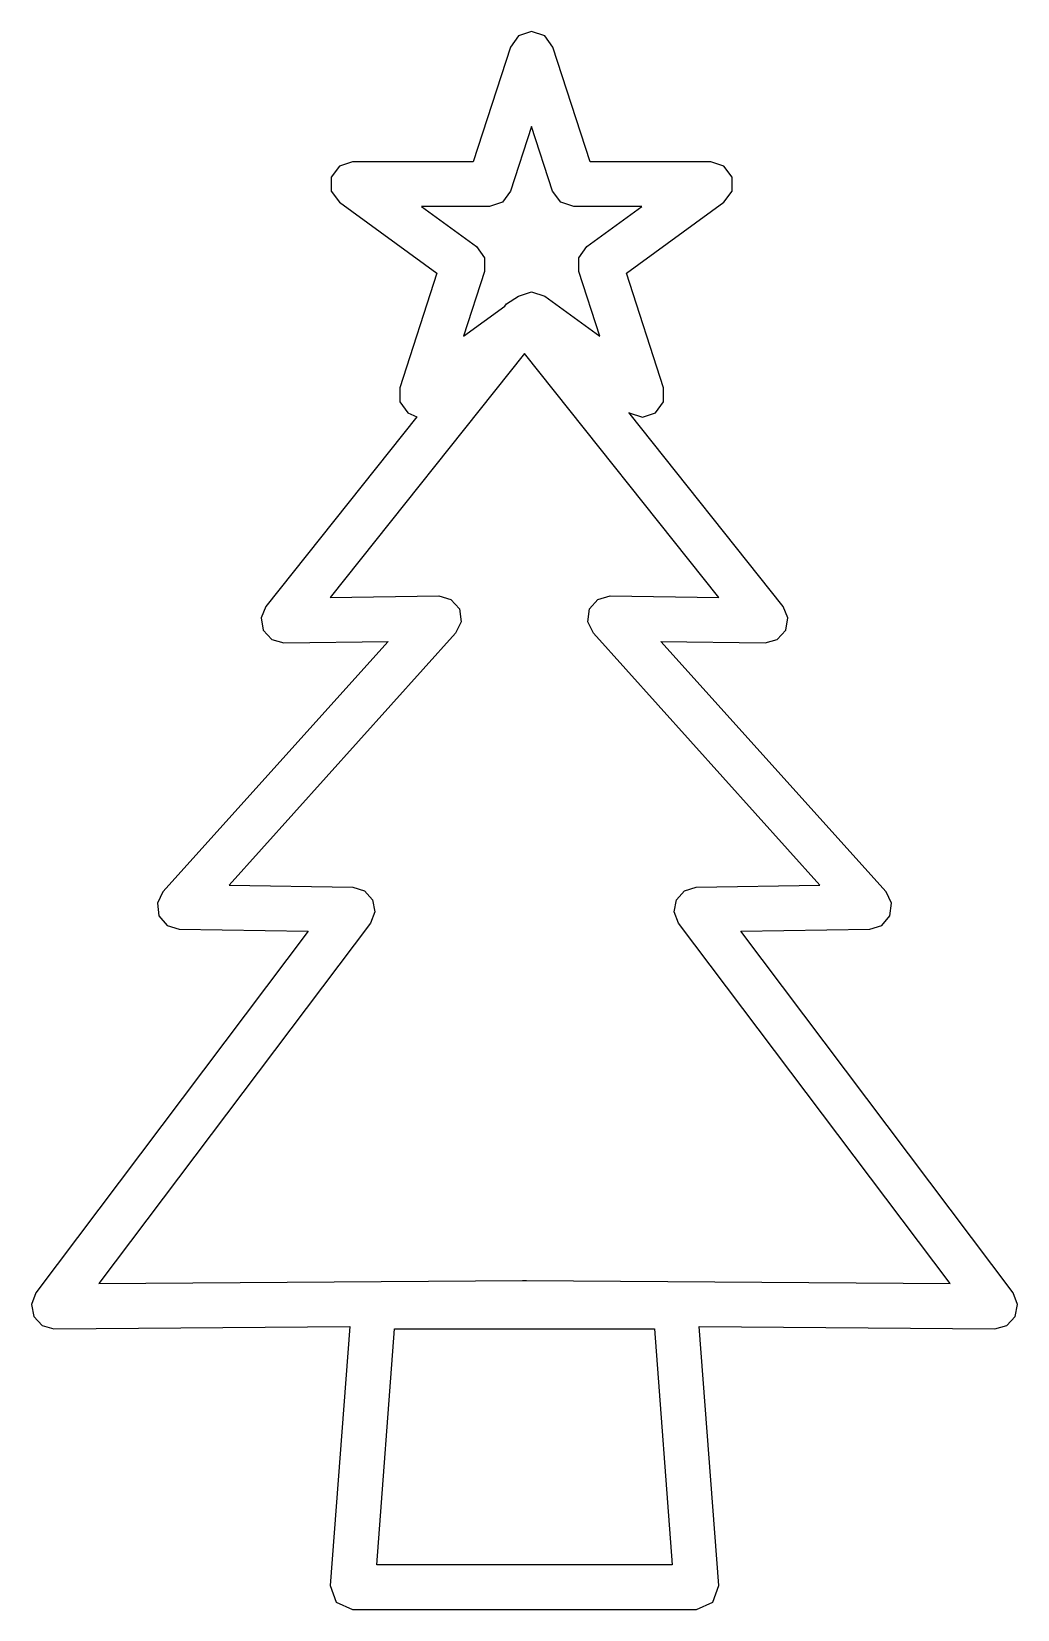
# Model space of a CAD drawing. Extents: x 0 to 33.1, y 0.1 to 53.
import ezdxf

# ---------------------------------------------------------------- set-up
doc = ezdxf.new("R2010")
doc.units = 0
doc.layers.get('0').update_dxf_attribs({"linetype": 'CONTINUOUS'})

msp = doc.modelspace()

# ---------------------------------------------------------------- linework, layer by layer
at = {"color": 7}
for points in [[(12.92, 40.0912), (7.86, 33.7342), (7.701, 33.348075), (7.773, 32.9372), (8.05425, 32.6282), (8.457, 32.5172), (11.959, 32.5652), (4.406, 24.1672), (4.222875, 23.785825), (4.276, 23.3662), (4.548, 23.04145), (4.952, 22.9162), (9.278, 22.8492), (0.151, 10.7302), (0.003, 10.345825), (0.08, 9.9412), (0.358625, 9.63845), (0.755, 9.5292), (10.67, 9.6022), (10.017, 0.9282), (10.215, 0.3622), (10.765, 0.1222), (22.294, 0.1222), (22.844, 0.3622), (23.042, 0.9282), (22.39, 9.6022), (32.304, 9.5292), (32.700875, 9.63845), (32.98, 9.9412), (33.057, 10.345825), (32.909, 10.7302), (23.781, 22.8492), (28.108, 22.9162), (28.511875, 23.04145), (28.783, 23.3662), (28.83625, 23.785825), (28.654, 24.1672), (21.1, 32.5652), (24.603, 32.5172), (25.00525, 32.6282), (25.286, 32.9372), (25.3585, 33.348075), (25.2, 33.7342), (20.029, 40.2292), (20.04, 40.2212), (20.481, 40.07795), (20.922, 40.2212), (21.194625, 40.59595), (21.195, 41.0592), (19.945, 44.9042), (23.216, 47.2802), (23.4885, 47.65545), (23.488, 48.1192), (23.215875, 48.494075), (22.775, 48.6372), (18.733, 48.6372), (17.483, 52.4822), (17.210875, 52.857075), (16.77, 53.0002), (16.329125, 52.857075), (16.057, 52.4822), (14.808, 48.6372), (10.765, 48.6372), (10.324125, 48.494075), (10.052, 48.1192), (10.0515, 47.65545), (10.324, 47.2802), (13.595, 44.9042), (12.345, 41.0592), (12.345375, 40.59595), (12.618, 40.2212), (12.92, 40.0912)], [(16.328, 44.1302), (16.329, 44.1312), (16.77, 44.27445), (17.211, 44.1312), (19.055, 42.7912), (18.35, 44.9592), (18.350375, 45.42245), (18.623, 45.7972), (20.467, 47.1372), (18.188, 47.1372), (17.747, 47.280325), (17.474, 47.6552), (16.77, 49.8232), (16.066, 47.6552), (15.793, 47.280325), (15.352, 47.1372), (13.073, 47.1372), (14.917, 45.7972), (15.189625, 45.42245), (15.19, 44.9592), (14.485, 42.7912), (15.872, 43.7992), (15.93, 43.8712), (16.326, 44.1292), (16.328, 44.1302)], [(16.53, 42.2162), (10.02, 34.0392), (13.653, 34.0892), (14.065125, 33.972325), (14.346, 33.6492), (14.404625, 33.22445), (14.221, 32.8372), (6.624, 24.3902), (10.777, 24.3262), (11.16725, 24.209575), (11.439, 23.9062), (11.51175, 23.5052), (11.364, 23.1252), (2.262, 11.0402), (16.465, 11.1442), (16.503, 11.1452), (16.53, 11.1452), (16.556, 11.1452), (16.594, 11.1442), (30.798, 11.0402), (21.695, 23.1252), (21.548125, 23.5052), (21.621, 23.9062), (21.89275, 24.209575), (22.283, 24.3262), (26.436, 24.3902), (18.838, 32.8372), (18.65475, 33.22445), (18.713, 33.6492), (18.993875, 33.972325), (19.406, 34.0892), (23.04, 34.0392), (16.53, 42.2162)], [(11.574, 1.6222), (12.169, 9.5282), (20.891, 9.5282), (21.486, 1.6222), (11.574, 1.6222)]]:
    msp.add_lwpolyline(points, close=True, dxfattribs=at)

doc.saveas('drawing.dxf')
